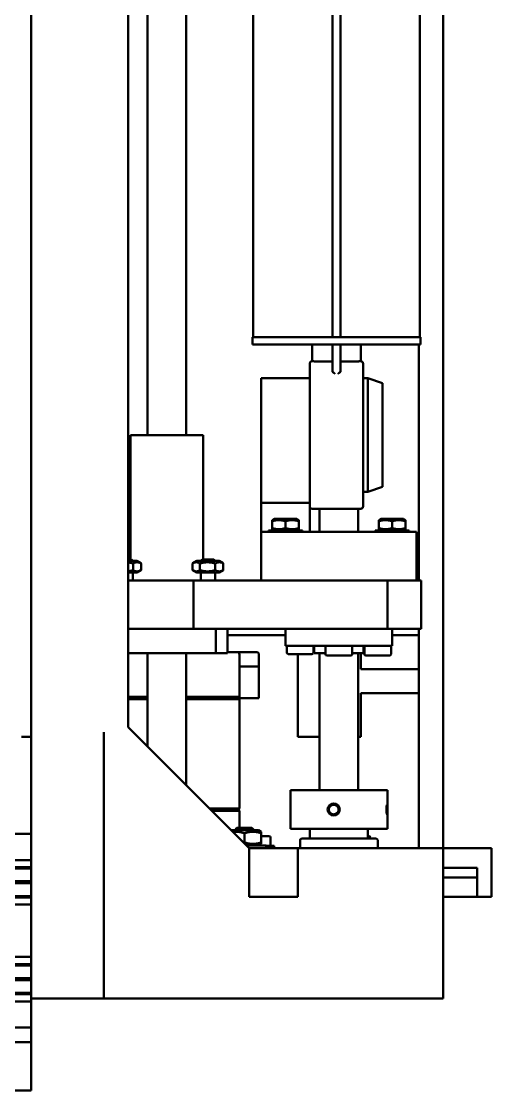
# Model space of a CAD drawing. Header units: millimetres. Extents: x -2015 to 3360, y -4745 to 2376.
# Drawn here: x 2611.4 to 2708.4, y 1438.3 to 1659 of the extents above; entities that cross this region are included whole.
import ezdxf

# ---------------------------------------------------------------- set-up
doc = ezdxf.new("R2010")
doc.units = ezdxf.units.MM
doc.header["$LTSCALE"] = 8
doc.layers.add('Visible (ISO)', color=7, linetype='Continuous', lineweight=50)

msp = doc.modelspace()

# ---------------------------------------------------------------- linework, layer by layer
at = {"layer": 'Visible (ISO)'}
for p, q in [((2633.44, 1513.31), (2633.44, 1783.31)), ((2675.59, 1687.23), (2675.59, 1593.79)), ((2677.29, 1687.23), (2677.29, 1593.79)), ((2693.64, 1687.23), (2693.64, 1593.79)), ((2645.44, 1682.23), (2645.44, 1573.61)), ((2659.25, 1682.23), (2659.25, 1593.79)), ((2637.44, 1678.45), (2637.44, 1573.61)), ((2698.44, 1664.31), (2698.44, 1488.31)), ((2613.44, 1639.8), (2613.44, 1662.73)), ((2613.44, 1636.26), (2613.44, 1639.8)), ((2613.44, 1512.77), (2613.44, 1636.26)), ((2693.77, 1593.79), (2659.12, 1593.79)), ((2659.12, 1592.29), (2659.12, 1593.79)), ((2693.77, 1592.29), (2693.77, 1593.79)), ((2693.77, 1592.29), (2659.12, 1592.29)), ((2671.44, 1588.84), (2671.44, 1592.29)), ((2675.59, 1592.29), (2675.59, 1591.79)), ((2675.59, 1591.79), (2675.59, 1586.78)), ((2677.29, 1591.79), (2677.29, 1592.29)), ((2677.29, 1586.78), (2677.29, 1591.79)), ((2681.44, 1592.29), (2681.44, 1588.84)), ((2693.44, 1592.29), (2693.44, 1543.61)), ((2670.94, 1564.67), (2670.94, 1588.34)), ((2675.09, 1588.81), (2672.44, 1588.81)), ((2680.44, 1588.81), (2677.79, 1588.81)), ((2681.94, 1588.34), (2681.94, 1558.89)), ((2660.94, 1585.31), (2660.94, 1573.61)), ((2660.94, 1585.31), (2670.94, 1585.31)), ((2681.94, 1585.31), (2682.94, 1585.31)), ((2682.94, 1561.91), (2682.94, 1585.31)), ((2685.94, 1584.31), (2682.94, 1585.31)), ((2685.94, 1584.31), (2685.94, 1562.91)), ((2648.94, 1573.61), (2633.94, 1573.61)), ((2633.94, 1547.91), (2633.94, 1573.61)), ((2648.94, 1547.91), (2648.94, 1573.61)), ((2660.94, 1559.61), (2660.94, 1573.61)), ((2670.94, 1559.61), (2670.94, 1564.67)), ((2685.94, 1562.91), (2682.94, 1561.91)), ((2681.94, 1561.91), (2682.94, 1561.91)), ((2660.94, 1559.61), (2670.94, 1559.61)), ((2660.94, 1553.61), (2660.94, 1559.61)), ((2670.94, 1559.61), (2670.94, 1553.61)), ((2681.44, 1558.39), (2671.44, 1558.39)), ((2672.94, 1558.39), (2672.94, 1553.61)), ((2680.94, 1558.39), (2680.94, 1553.61)), ((2663.64, 1556.31), (2663.19, 1556.05)), ((2663.19, 1555.8), (2663.19, 1556.05)), ((2663.19, 1554.41), (2663.19, 1555.8)), ((2668.24, 1556.31), (2663.64, 1556.31)), ((2665.94, 1554.41), (2665.94, 1555.8)), ((2668.24, 1556.31), (2668.69, 1556.05)), ((2668.69, 1556.05), (2668.69, 1555.8)), ((2668.69, 1554.41), (2668.69, 1555.8)), ((2685.64, 1556.31), (2685.19, 1556.05)), ((2685.19, 1555.8), (2685.19, 1556.05)), ((2685.19, 1554.41), (2685.19, 1555.8)), ((2690.24, 1556.31), (2685.64, 1556.31)), ((2687.94, 1554.41), (2687.94, 1555.8)), ((2690.24, 1556.31), (2690.69, 1556.05)), ((2690.69, 1556.05), (2690.69, 1555.8)), ((2690.69, 1554.41), (2690.69, 1555.8)), ((2660.94, 1553.61), (2660.94, 1543.61)), ((2692.94, 1553.61), (2660.94, 1553.61)), ((2669.44, 1553.91), (2662.44, 1553.91)), ((2662.44, 1553.91), (2662.44, 1553.61)), ((2663.19, 1554.17), (2663.19, 1554.41)), ((2663.64, 1553.91), (2663.19, 1554.17)), ((2668.24, 1553.91), (2668.69, 1554.17)), ((2668.69, 1554.41), (2668.69, 1554.17)), ((2669.44, 1553.91), (2669.44, 1553.61)), ((2691.44, 1553.91), (2684.44, 1553.91)), ((2684.44, 1553.91), (2684.44, 1553.61)), ((2685.19, 1554.17), (2685.19, 1554.41)), ((2685.64, 1553.91), (2685.19, 1554.17)), ((2690.24, 1553.91), (2690.69, 1554.17)), ((2690.69, 1554.41), (2690.69, 1554.17)), ((2691.44, 1553.91), (2691.44, 1553.61)), ((2692.94, 1553.61), (2692.94, 1543.61)), ((2633.44, 1547.91), (2634.15, 1547.91)), ((2635.26, 1547.61), (2633.44, 1547.61)), ((2634.15, 1547.91), (2634.46, 1547.61)), ((2634.47, 1545.71), (2634.47, 1547.1)), ((2635.26, 1547.61), (2636.09, 1547.13)), ((2636.13, 1545.71), (2636.13, 1547.1)), ((2646.75, 1545.71), (2646.75, 1547.1)), ((2647.63, 1547.61), (2646.8, 1547.13)), ((2652.23, 1547.61), (2647.63, 1547.61)), ((2648.27, 1545.71), (2648.27, 1547.1)), ((2648.74, 1547.91), (2648.43, 1547.61)), ((2648.74, 1547.91), (2651.12, 1547.91)), ((2651.12, 1547.91), (2651.43, 1547.61)), ((2651.44, 1545.71), (2651.44, 1547.1)), ((2652.23, 1547.61), (2653.06, 1547.13)), ((2653.1, 1545.71), (2653.1, 1547.1)), ((2633.44, 1545.21), (2635.26, 1545.21)), ((2634.46, 1543.61), (2634.46, 1545.21)), ((2635.26, 1545.21), (2636.09, 1545.69)), ((2647.63, 1545.21), (2646.8, 1545.69)), ((2647.63, 1545.21), (2652.23, 1545.21)), ((2648.43, 1543.61), (2648.43, 1545.21)), ((2651.43, 1543.61), (2651.43, 1545.21)), ((2652.23, 1545.21), (2653.06, 1545.69)), ((2633.44, 1543.61), (2646.94, 1543.61)), ((2646.94, 1543.61), (2686.94, 1543.61)), ((2646.94, 1543.61), (2646.94, 1533.61)), ((2691.94, 1543.61), (2686.94, 1543.61)), ((2686.94, 1543.61), (2686.94, 1533.61)), ((2692.94, 1543.61), (2691.94, 1543.61)), ((2693.94, 1543.61), (2692.94, 1543.61)), ((2693.94, 1533.61), (2693.94, 1543.61)), ((2646.94, 1533.61), (2633.44, 1533.61)), ((2646.94, 1533.61), (2633.44, 1533.61)), ((2646.94, 1533.61), (2686.94, 1533.61)), ((2651.57, 1533.61), (2651.57, 1528.61)), ((2653.94, 1533.61), (2653.94, 1528.61)), ((2653.94, 1532.31), (2665.94, 1532.31)), ((2665.94, 1533.61), (2665.94, 1530.11)), ((2686.94, 1533.61), (2693.94, 1533.61)), ((2687.94, 1533.61), (2687.94, 1530.11)), ((2687.94, 1532.31), (2693.44, 1532.31)), ((2693.44, 1533.61), (2693.44, 1488.31)), ((2665.94, 1530.11), (2687.94, 1530.11)), ((2666.19, 1528.71), (2666.19, 1530.11)), ((2671.69, 1528.71), (2671.69, 1530.11)), ((2671.84, 1530.11), (2671.84, 1528.61)), ((2674.19, 1528.41), (2674.19, 1530.11)), ((2679.69, 1528.41), (2679.69, 1530.11)), ((2682.04, 1530.11), (2682.04, 1528.61)), ((2682.19, 1528.41), (2682.19, 1530.11)), ((2687.69, 1528.41), (2687.69, 1530.11)), ((2651.57, 1528.61), (2633.44, 1528.61)), ((2637.44, 1528.61), (2637.44, 1509.31)), ((2645.44, 1528.61), (2645.44, 1501.31)), ((2651.57, 1528.61), (2653.94, 1528.61)), ((2653.94, 1528.81), (2655.5, 1528.81)), ((2655.94, 1528.81), (2655.5, 1528.81)), ((2655.94, 1528.81), (2659.94, 1528.81)), ((2656.44, 1528.31), (2656.44, 1519.56)), ((2660.44, 1528.31), (2660.44, 1525.81)), ((2671.39, 1528.41), (2666.49, 1528.41)), ((2668.44, 1511.31), (2668.44, 1528.41)), ((2671.84, 1528.61), (2674.19, 1528.61)), ((2672.94, 1528.61), (2672.94, 1500.31)), ((2679.39, 1528.11), (2674.49, 1528.11)), ((2679.69, 1528.61), (2682.04, 1528.61)), ((2680.94, 1528.61), (2680.94, 1500.31)), ((2681.44, 1528.61), (2681.44, 1525.31)), ((2687.39, 1528.11), (2682.49, 1528.11)), ((2659.94, 1525.81), (2656.44, 1525.81)), ((2659.94, 1525.81), (2660.44, 1525.81)), ((2660.44, 1525.31), (2660.44, 1525.81)), ((2660.44, 1525.31), (2660.44, 1519.81)), ((2681.44, 1525.31), (2683.44, 1525.31)), ((2683.44, 1525.31), (2693.44, 1525.31)), ((2637.44, 1519.56), (2633.44, 1519.56)), ((2633.44, 1519.31), (2637.44, 1519.31)), ((2637.44, 1519.31), (2633.44, 1519.31)), ((2633.44, 1519.06), (2637.44, 1519.06)), ((2651.81, 1519.56), (2645.44, 1519.56)), ((2645.44, 1519.31), (2651.81, 1519.31)), ((2648.77, 1519.31), (2645.44, 1519.31)), ((2645.44, 1519.06), (2648.77, 1519.06)), ((2651.24, 1519.06), (2648.77, 1519.06)), ((2655.59, 1519.06), (2651.24, 1519.06)), ((2651.81, 1519.56), (2653.23, 1519.56)), ((2653.05, 1519.31), (2651.81, 1519.31)), ((2653.05, 1519.31), (2655.68, 1519.31)), ((2655.86, 1519.56), (2653.23, 1519.56)), ((2656.44, 1519.06), (2655.59, 1519.06)), ((2656.19, 1519.31), (2655.68, 1519.31)), ((2655.86, 1519.56), (2656.44, 1519.56)), ((2656.19, 1519.31), (2656.44, 1519.56)), ((2656.19, 1519.31), (2656.44, 1519.06)), ((2660.44, 1519.31), (2656.19, 1519.31)), ((2656.44, 1519.06), (2656.44, 1496.56)), ((2660.44, 1519.31), (2660.44, 1519.81)), ((2683.44, 1520.31), (2681.44, 1520.31)), ((2681.44, 1520.31), (2681.44, 1511.31)), ((2693.44, 1520.31), (2683.44, 1520.31)), ((2613.44, 1511.31), (2613.44, 1512.77)), ((2628.44, 1502.31), (2628.44, 1512.31)), ((2633.44, 1513.31), (2658.44, 1488.31)), ((2613.44, 1511.31), (2611.44, 1511.31)), ((2613.44, 1491.31), (2613.44, 1511.31)), ((2672.94, 1511.31), (2668.44, 1511.31)), ((2681.44, 1511.31), (2680.94, 1511.31)), ((2628.44, 1502.31), (2628.44, 1492.31)), ((2666.94, 1500.31), (2686.94, 1500.31)), ((2666.94, 1500.31), (2666.94, 1492.31)), ((2686.94, 1500.31), (2686.94, 1492.31)), ((2650.19, 1496.56), (2651.24, 1496.56)), ((2651.81, 1496.31), (2650.44, 1496.31)), ((2651.24, 1496.56), (2655.59, 1496.56)), ((2651.81, 1496.31), (2653.05, 1496.31)), ((2655.68, 1496.31), (2653.05, 1496.31)), ((2655.59, 1496.56), (2656.44, 1496.56)), ((2655.68, 1496.31), (2656.19, 1496.31)), ((2656.44, 1496.56), (2656.19, 1496.31)), ((2656.19, 1496.31), (2656.44, 1496.06)), ((2674.86, 1496.86), (2675.84, 1497.46)), ((2674.89, 1495.71), (2674.86, 1496.86)), ((2674.86, 1496.86), (2674.87, 1496.86)), ((2675.84, 1497.46), (2676.85, 1496.91)), ((2676.85, 1496.91), (2676.88, 1495.75)), ((2650.69, 1496.06), (2651.81, 1496.06)), ((2653.23, 1496.06), (2651.81, 1496.06)), ((2653.23, 1496.06), (2655.86, 1496.06)), ((2656.44, 1496.06), (2655.86, 1496.06)), ((2656.44, 1496.06), (2656.44, 1492.51)), ((2675.89, 1495.15), (2674.89, 1495.71)), ((2674.89, 1495.71), (2674.89, 1495.71)), ((2676.88, 1495.75), (2675.89, 1495.15)), ((2628.44, 1492.31), (2628.44, 1467.31)), ((2660.34, 1492.08), (2654.67, 1492.08)), ((2655.87, 1492.51), (2655.44, 1492.08)), ((2655.87, 1492.51), (2659.01, 1492.51)), ((2659.01, 1492.51), (2659.44, 1492.08)), ((2660.34, 1492.08), (2660.94, 1491.73)), ((2686.94, 1492.31), (2666.94, 1492.31)), ((2670.94, 1490.31), (2670.94, 1492.31)), ((2682.94, 1490.31), (2682.94, 1492.31)), ((2513.44, 1491.31), (2613.44, 1491.31)), ((2613.44, 1490.81), (2613.44, 1491.31)), ((2613.44, 1490.81), (2613.44, 1485.89)), ((2657.44, 1489.53), (2657.44, 1491.42)), ((2660.94, 1491.73), (2660.94, 1491.42)), ((2660.94, 1489.53), (2660.94, 1491.42)), ((2660.94, 1490.81), (2662.52, 1490.81)), ((2660.94, 1489.53), (2660.94, 1489.22)), ((2662.82, 1490.51), (2662.82, 1488.81)), ((2668.94, 1490.01), (2668.94, 1488.31)), ((2669.24, 1490.31), (2684.64, 1490.31)), ((2682.94, 1490.81), (2683.13, 1490.81)), ((2683.43, 1490.51), (2683.43, 1490.31)), ((2684.94, 1490.01), (2684.94, 1488.31)), ((2661.94, 1488.88), (2657.87, 1488.88)), ((2658.44, 1488.31), (2658.44, 1478.31)), ((2668.44, 1488.31), (2658.44, 1488.31)), ((2660.34, 1488.88), (2660.94, 1489.22)), ((2661.94, 1488.88), (2661.94, 1488.31)), ((2663.57, 1488.81), (2661.94, 1488.81)), ((2663.57, 1488.81), (2663.57, 1488.31)), ((2688.44, 1488.31), (2668.44, 1488.31)), ((2668.44, 1478.31), (2668.44, 1488.31)), ((2688.44, 1488.31), (2698.44, 1488.31)), ((2698.44, 1484.31), (2698.44, 1488.31)), ((2698.44, 1488.31), (2708.44, 1488.31)), ((2708.44, 1488.31), (2708.44, 1478.31)), ((1913.44, 1485.89), (2613.44, 1485.89)), ((2613.44, 1485.89), (2613.44, 1484.43)), ((1913.44, 1484.43), (2613.44, 1484.43)), ((1913.44, 1484.14), (2613.44, 1484.14)), ((2613.44, 1484.43), (2613.44, 1484.14)), ((2613.44, 1484.14), (2613.44, 1481.51)), ((2698.44, 1457.31), (2698.44, 1484.31)), ((2698.44, 1484.31), (2705.44, 1484.31)), ((2705.44, 1484.31), (2705.44, 1478.31)), ((1913.44, 1481.51), (2613.44, 1481.51)), ((1913.44, 1481.31), (2613.44, 1481.31)), ((1913.44, 1481.11), (2613.44, 1481.11)), ((2613.44, 1481.51), (2613.44, 1481.31)), ((2613.44, 1481.31), (2613.44, 1481.11)), ((2613.44, 1481.11), (2613.44, 1478.47)), ((2705.44, 1482.31), (2698.44, 1482.31)), ((1913.44, 1478.47), (2613.44, 1478.47)), ((1913.44, 1478.18), (2613.44, 1478.18)), ((1913.44, 1476.73), (2613.44, 1476.73)), ((2613.44, 1478.47), (2613.44, 1478.18)), ((2613.44, 1478.18), (2613.44, 1476.73)), ((2613.44, 1476.73), (2613.44, 1465.89)), ((2658.44, 1478.31), (2668.44, 1478.31)), ((2698.44, 1478.31), (2705.44, 1478.31)), ((2705.44, 1478.31), (2708.44, 1478.31)), ((1913.44, 1465.89), (2613.44, 1465.89)), ((2613.44, 1465.89), (2613.44, 1464.43)), ((2628.44, 1467.31), (2628.44, 1457.31)), ((1913.44, 1464.43), (2613.44, 1464.43)), ((1913.44, 1464.14), (2613.44, 1464.14)), ((2613.44, 1464.43), (2613.44, 1464.14)), ((2613.44, 1464.14), (2613.44, 1461.51)), ((1913.44, 1461.51), (2613.44, 1461.51)), ((1913.44, 1461.31), (2613.44, 1461.31)), ((1913.44, 1461.11), (2613.44, 1461.11)), ((2613.44, 1461.51), (2613.44, 1461.31)), ((2613.44, 1461.31), (2613.44, 1461.11)), ((2613.44, 1461.11), (2613.44, 1458.47)), ((1913.44, 1458.47), (2613.44, 1458.47)), ((1913.44, 1458.18), (2613.44, 1458.18)), ((1913.44, 1456.73), (2613.44, 1456.73)), ((2613.44, 1458.47), (2613.44, 1458.18)), ((2613.44, 1458.18), (2613.44, 1456.73)), ((2613.44, 1457.31), (2628.44, 1457.31)), ((2613.44, 1456.73), (2613.44, 1451.81)), ((2688.44, 1457.31), (2628.44, 1457.31)), ((2698.44, 1457.31), (2688.44, 1457.31)), ((2606.57, 1451.31), (2613.44, 1451.31)), ((2613.44, 1451.31), (2613.44, 1451.81)), ((2613.44, 1448.31), (2613.44, 1451.31)), ((2613.44, 1448.31), (2603.44, 1448.31)), ((2613.44, 1448.31), (2603.44, 1448.31)), ((2613.44, 1438.31), (2613.44, 1448.31)), ((2613.44, 1438.31), (2593.44, 1438.31))]:
    msp.add_line(p, q, dxfattribs=at)
for centre, radius, start, end in [((2671.44, 1588.34), 0.5, 90, 180), ((2681.44, 1588.34), 0.5, 0, 90), ((2671.44, 1558.89), 0.5, 180, 270), ((2681.44, 1558.89), 0.5, 270, 0), ((2655.94, 1528.31), 0.5, 0, 90), ((2659.94, 1528.31), 0.5, 0, 90), ((2666.49, 1528.71), 0.3, 180, 270), ((2671.39, 1528.71), 0.3, 270, 0), ((2674.49, 1528.41), 0.3, 180, 270), ((2679.39, 1528.41), 0.3, 270, 0), ((2682.49, 1528.41), 0.3, 180, 270), ((2687.39, 1528.41), 0.3, 270, 0), ((2662.52, 1490.51), 0.3, 0, 90), ((2669.24, 1490.01), 0.3, 90, 180), ((2683.13, 1490.51), 0.3, 0, 90), ((2684.64, 1490.01), 0.3, 0, 90)]:
    msp.add_arc(centre, radius, start, end, dxfattribs=at)
msp.add_ellipse((2675.87, 1496.31), major_axis=(0, -1.26), ratio=0.994211, dxfattribs=at)
for points, knots in [([(2672.44, 1588.81), (2672.32, 1588.81), (2672.18, 1588.81), (2671.94, 1588.81), (2671.82, 1588.82), (2671.65, 1588.83), (2671.57, 1588.83), (2671.47, 1588.84), (2671.44, 1588.84), (2671.44, 1588.84)], [0.3014425, 0.3014425, 0.3014425, 0.3014425, 0.3391228, 0.3391228, 0.3768031, 0.3768031, 0.4144834, 0.4144834, 0.4521637, 0.4521637, 0.4521637, 0.4521637]), ([(2681.44, 1588.84), (2681.44, 1588.84), (2681.42, 1588.84), (2681.32, 1588.83), (2681.24, 1588.83), (2681.06, 1588.82), (2680.95, 1588.81), (2680.7, 1588.81), (2680.57, 1588.81), (2680.44, 1588.81)], [0.4521637, 0.4521637, 0.4521637, 0.4521637, 0.489844, 0.489844, 0.5275243, 0.5275243, 0.5652046, 0.5652046, 0.6028849, 0.6028849, 0.6028849, 0.6028849]), ([(2675.09, 1588.81), (2675.16, 1588.81), (2675.22, 1588.8), (2675.35, 1588.8), (2675.4, 1588.8), (2675.49, 1588.79), (2675.53, 1588.79), (2675.58, 1588.78), (2675.59, 1588.77), (2675.59, 1588.76)], [0.15105542, 0.15105542, 0.15105542, 0.15105542, 0.16988403, 0.16988403, 0.18871265, 0.18871265, 0.20762142, 0.20762142, 0.2265302, 0.2265302, 0.2265302, 0.2265302]), ([(2676.19, 1586.26), (2676.19, 1586.26), (2676.19, 1586.26), (2676.04, 1586.34), (2675.9, 1586.41), (2675.74, 1586.53), (2675.67, 1586.58), (2675.63, 1586.66), (2675.62, 1586.67), (2675.62, 1586.68)], [-0.0003414, -0.0003414, -0.0003414, -0.0003414, 0, 0, 0.0623907, 0.0623907, 0.0958963, 0.0958963, 0.101648, 0.101648, 0.101648, 0.101648]), ([(2677.27, 1586.68), (2677.26, 1586.67), (2677.26, 1586.66), (2677.21, 1586.58), (2677.15, 1586.53), (2676.98, 1586.41), (2676.85, 1586.34), (2676.69, 1586.26), (2676.69, 1586.26), (2676.69, 1586.26)], [0.3055124, 0.3055124, 0.3055124, 0.3055124, 0.3112641, 0.3112641, 0.3447697, 0.3447697, 0.4071604, 0.4071604, 0.4075018, 0.4075018, 0.4075018, 0.4075018]), ([(2677.79, 1588.81), (2677.73, 1588.81), (2677.66, 1588.8), (2677.54, 1588.8), (2677.48, 1588.8), (2677.4, 1588.79), (2677.36, 1588.79), (2677.31, 1588.78), (2677.29, 1588.77), (2677.29, 1588.76)], [-0.30211084, -0.30211084, -0.30211084, -0.30211084, -0.28328223, -0.28328223, -0.26445362, -0.26445362, -0.24554484, -0.24554484, -0.22663606, -0.22663606, -0.22663606, -0.22663606]), ([(2676.35, 1495.43), (2676.32, 1495.41), (2676.29, 1495.4), (2676.13, 1495.33), (2675.99, 1495.31), (2675.74, 1495.31), (2675.61, 1495.33), (2675.37, 1495.43), (2675.26, 1495.51), (2675.08, 1495.69), (2675.01, 1495.8), (2674.9, 1496.05), (2674.88, 1496.18), (2674.88, 1496.43), (2674.9, 1496.56), (2675.01, 1496.81), (2675.08, 1496.92), (2675.26, 1497.1), (2675.37, 1497.18), (2675.61, 1497.28), (2675.74, 1497.31), (2675.99, 1497.31), (2676.13, 1497.28), (2676.27, 1497.22), (2676.3, 1497.21), (2676.32, 1497.2)], [0.1020551, 0.1020551, 0.1020551, 0.1020551, 0.1130872, 0.1130872, 0.1507829, 0.1507829, 0.1884785, 0.1884785, 0.2261742, 0.2261742, 0.26387, 0.26387, 0.3015657, 0.3015657, 0.3392615, 0.3392615, 0.3769573, 0.3769573, 0.414653, 0.414653, 0.4523486, 0.4523486, 0.4900443, 0.4900443, 0.4971665, 0.4971665, 0.4971665, 0.4971665]), ([(2676.38, 1497.16), (2676.45, 1497.12), (2676.52, 1497.07), (2676.66, 1496.92), (2676.74, 1496.81), (2676.83, 1496.61), (2676.85, 1496.52), (2676.86, 1496.43)], [0.50373596, 0.50373596, 0.50373596, 0.50373596, 0.52773992, 0.52773992, 0.56543571, 0.56543571, 0.59076833, 0.59076833, 0.59076833, 0.59076833]), ([(2676.86, 1496.22), (2676.86, 1496.12), (2676.83, 1496.02), (2676.74, 1495.8), (2676.66, 1495.69), (2676.53, 1495.55), (2676.48, 1495.51), (2676.42, 1495.47)], [0.00800273, 0.00800273, 0.00800273, 0.00800273, 0.03769578, 0.03769578, 0.07539156, 0.07539156, 0.0946319, 0.0946319, 0.0946319, 0.0946319]), ([(2686.94, 1496.31), (2686.94, 1496.18), (2686.94, 1496.05), (2686.94, 1495.8), (2686.94, 1495.69), (2686.93, 1495.51), (2686.93, 1495.43), (2686.91, 1495.33), (2686.9, 1495.31), (2686.87, 1495.31), (2686.85, 1495.33), (2686.82, 1495.43), (2686.8, 1495.51), (2686.77, 1495.69), (2686.75, 1495.8), (2686.73, 1496.05), (2686.73, 1496.18), (2686.73, 1496.43), (2686.73, 1496.56), (2686.75, 1496.81), (2686.77, 1496.92), (2686.8, 1497.1), (2686.82, 1497.18), (2686.85, 1497.28), (2686.87, 1497.31), (2686.9, 1497.31), (2686.91, 1497.28), (2686.93, 1497.18), (2686.93, 1497.1), (2686.94, 1496.92), (2686.94, 1496.81), (2686.94, 1496.56), (2686.94, 1496.43), (2686.94, 1496.31)], [0, 0, 0, 0, 0.0376958, 0.0376958, 0.0753916, 0.0753916, 0.1130872, 0.1130872, 0.1507829, 0.1507829, 0.1884785, 0.1884785, 0.2261742, 0.2261742, 0.26387, 0.26387, 0.3015657, 0.3015657, 0.3392615, 0.3392615, 0.3769573, 0.3769573, 0.414653, 0.414653, 0.4523486, 0.4523486, 0.4900443, 0.4900443, 0.5277399, 0.5277399, 0.5654357, 0.5654357, 0.6031315, 0.6031315, 0.6031315, 0.6031315])]:
    msp.add_open_spline(points, degree=3, knots=knots, dxfattribs=at)
for points in [[(2675.62, 1586.68), (2675.6, 1586.71), (2675.59, 1586.75), (2675.59, 1586.78)], [(2677.29, 1586.78), (2677.29, 1586.75), (2677.29, 1586.71), (2677.27, 1586.68)]]:
    msp.add_open_spline(points, degree=3, dxfattribs=at)
for points, weights in [([(2665.94, 1555.8), (2664.57, 1556.26), (2663.19, 1555.8)], [1, 1.15470053838, 1]), ([(2668.69, 1555.8), (2667.32, 1556.26), (2665.94, 1555.8)], [1, 1.15470053838, 1]), ([(2687.94, 1555.8), (2686.57, 1556.26), (2685.19, 1555.8)], [1, 1.15470053838, 1]), ([(2690.69, 1555.8), (2689.32, 1556.26), (2687.94, 1555.8)], [1, 1.15470053838, 1]), ([(2663.19, 1554.41), (2664.57, 1553.95), (2665.94, 1554.41)], [1, 1.15470053838, 1]), ([(2665.94, 1554.41), (2667.32, 1553.95), (2668.69, 1554.41)], [1, 1.15470053838, 1]), ([(2685.19, 1554.41), (2686.57, 1553.95), (2687.94, 1554.41)], [1, 1.15470053838, 1]), ([(2687.94, 1554.41), (2689.32, 1553.95), (2690.69, 1554.41)], [1, 1.15470053838, 1]), ([(2634.47, 1547.1), (2633.93, 1547.26), (2633.44, 1547.31)], [1, 1.04843910787, 1.06654416266]), ([(2636.13, 1547.1), (2635.3, 1547.56), (2634.47, 1547.1)], [1, 1.15470053838, 1]), ([(2636.09, 1547.13), (2636.11, 1547.11), (2636.13, 1547.1)], [1.00775134493, 1.00397796156, 1]), ([(2648.27, 1547.1), (2647.51, 1547.56), (2646.75, 1547.1)], [1, 1.15470053838, 1]), ([(2651.44, 1547.1), (2649.86, 1547.56), (2648.27, 1547.1)], [1, 1.15470053838, 1]), ([(2653.1, 1547.1), (2652.27, 1547.56), (2651.44, 1547.1)], [1, 1.15470053838, 1]), ([(2653.06, 1547.13), (2653.08, 1547.11), (2653.1, 1547.1)], [1.00775134493, 1.00397796156, 1]), ([(2633.44, 1545.5), (2633.93, 1545.55), (2634.47, 1545.71)], [1.06654416266, 1.04843910787, 1]), ([(2634.47, 1545.71), (2635.3, 1545.25), (2636.13, 1545.71)], [1, 1.15470053838, 1]), ([(2636.13, 1545.71), (2636.11, 1545.7), (2636.09, 1545.69)], [1, 1.00397796156, 1.00775134493]), ([(2646.75, 1545.71), (2647.51, 1545.25), (2648.27, 1545.71)], [1, 1.15470053838, 1]), ([(2648.27, 1545.71), (2649.86, 1545.25), (2651.44, 1545.71)], [1, 1.15470053838, 1]), ([(2651.44, 1545.71), (2652.27, 1545.25), (2653.1, 1545.71)], [1, 1.15470053838, 1]), ([(2653.1, 1545.71), (2653.08, 1545.7), (2653.06, 1545.69)], [1, 1.00397796156, 1.00775134493]), ([(2657.44, 1491.42), (2656.18, 1491.84), (2655.06, 1491.69)], [1, 1.10707323687, 1.06592878589]), ([(2657.27, 1489.48), (2657.36, 1489.51), (2657.44, 1489.53)], [1.0129680595, 1.00678128698, 1]), ([(2660.94, 1491.42), (2659.19, 1492), (2657.44, 1491.42)], [1, 1.15470053838, 1]), ([(2657.44, 1489.53), (2659.19, 1488.95), (2660.94, 1489.53)], [1, 1.15470053838, 1])]:
    msp.add_rational_spline(points, weights, degree=2, dxfattribs=at)

doc.saveas('drawing.dxf')
